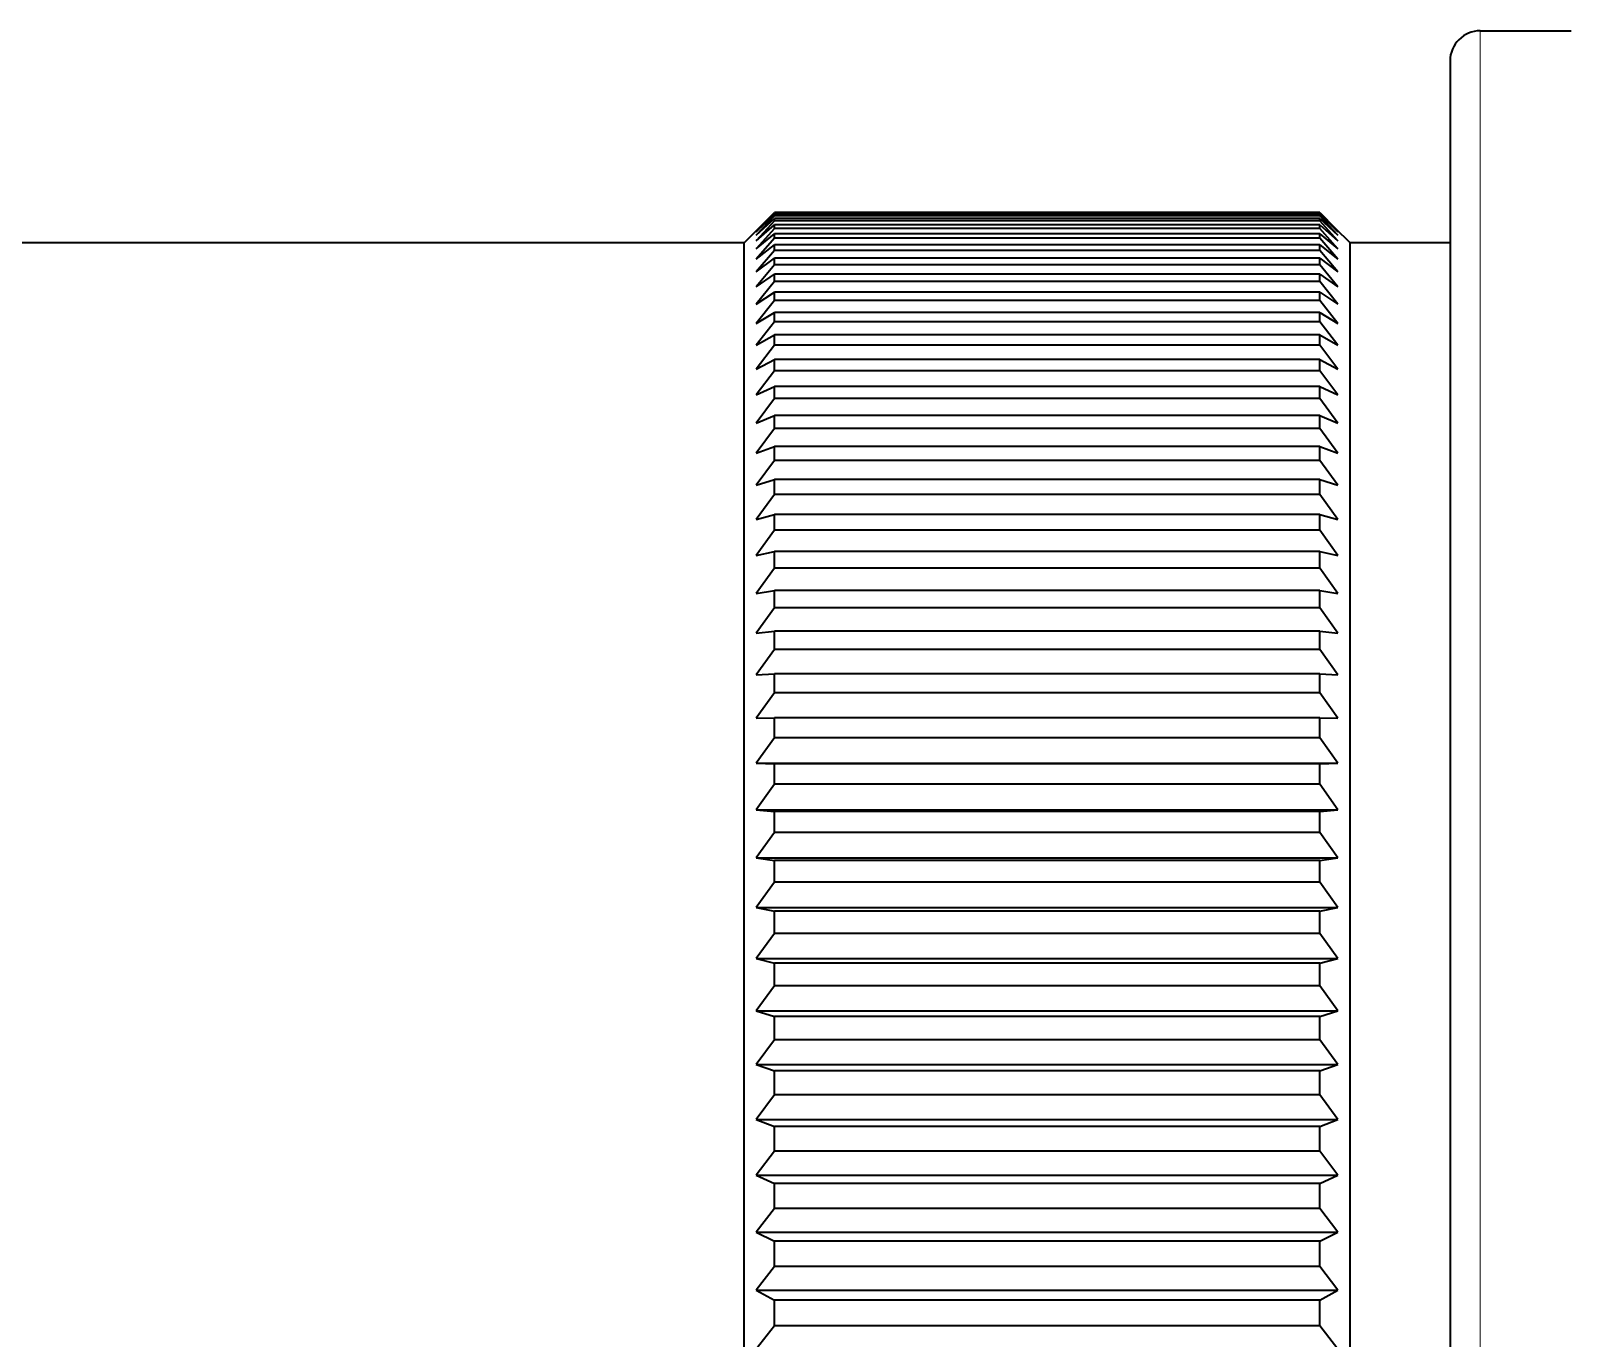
# Model space of a CAD drawing. Extents: x 23 to 417, y 3 to 294.
# Drawn here: x 327.33 to 340.04, y 217.22 to 228.01 of the extents above; entities that cross this region are included whole.
import ezdxf

# ---------------------------------------------------------------- set-up
doc = ezdxf.new("R2010")
doc.units = 0
doc.layers.get('0').update_dxf_attribs({"lineweight": 13})

# ---------------------------------------------------------------- blocks, each defined once
blk = doc.blocks.new('BLOCK4521')
at = {"color": 7, "lineweight": 13}
blk.add_line((-11.7, 31.5), (-11.7, -31.5), dxfattribs=at)
at = {"color": 7, "lineweight": 35, "ltscale": 0.0375}
blk.add_line((-11.7, 31.5), (-10.2, 31.5), dxfattribs=at)
at = {"color": 7, "lineweight": 35}
for p, q in [((-12.2, 31), (-12.2, -31)), ((-23.85, 28), (-64.182, 28)), ((-23.85, 2.62), (-23.85, 28)), ((-13.85, 2.62), (-13.85, 28))]:
    blk.add_line(p, q, dxfattribs=at)
at = {"color": 7, "lineweight": 35, "ltscale": 0.010765}
for p, q in [((-23.35, 28.491), (-23.65, 28.182)), ((-14.05, 28.182), (-14.35, 28.491))]:
    blk.add_line(p, q, dxfattribs=at)
at = {"color": 7, "lineweight": 35, "ltscale": 0.009256}
blk.add_line((-23.612, 28.238), (-23.35, 28.499), dxfattribs=at)
at = {"color": 7, "lineweight": 35, "ltscale": 0.000195912}
for p, q in [((-23.35, 28.491), (-23.35, 28.499)), ((-14.35, 28.491), (-14.35, 28.499))]:
    blk.add_line(p, q, dxfattribs=at)
at = {"color": 7, "lineweight": 35, "ltscale": 0.225}
for p, q in [((-14.35, 28.499), (-23.35, 28.499)), ((-14.35, 28.491), (-23.35, 28.491)), ((-14.35, 28.47), (-23.35, 28.47)), ((-14.35, 28.445), (-23.35, 28.445)), ((-14.35, 28.402), (-23.35, 28.402)), ((-14.35, 28.36), (-23.35, 28.36)), ((-14.35, 28.295), (-23.35, 28.295)), ((-14.35, 28.237), (-23.35, 28.237)), ((-14.35, 28.149), (-23.35, 28.149)), ((-14.35, 28.074), (-23.35, 28.074)), ((-14.35, 27.966), (-23.35, 27.966)), ((-14.35, 27.874), (-23.35, 27.874)), ((-14.35, 27.744), (-23.35, 27.744)), ((-14.35, 27.635), (-23.35, 27.635)), ((-14.35, 27.484), (-23.35, 27.484)), ((-14.35, 27.359), (-23.35, 27.359)), ((-14.35, 27.186), (-23.35, 27.186)), ((-14.35, 27.046), (-23.35, 27.046)), ((-14.35, 26.851), (-23.35, 26.851)), ((-14.35, 26.695), (-23.35, 26.695)), ((-14.35, 26.48), (-23.35, 26.48)), ((-14.35, 26.308), (-23.35, 26.308)), ((-14.35, 26.073), (-23.35, 26.073)), ((-14.35, 25.885), (-23.35, 25.885)), ((-14.35, 25.629), (-23.35, 25.629)), ((-14.35, 25.427), (-23.35, 25.427)), ((-14.35, 25.151), (-23.35, 25.151)), ((-14.35, 24.933), (-23.35, 24.933)), ((-14.35, 24.639), (-23.35, 24.639)), ((-14.35, 24.406), (-23.35, 24.406)), ((-14.35, 24.093), (-23.35, 24.093)), ((-14.35, 23.846), (-23.35, 23.846)), ((-14.35, 23.514), (-23.35, 23.514)), ((-14.35, 23.253), (-23.35, 23.253)), ((-14.35, 22.903), (-23.35, 22.903)), ((-14.35, 22.628), (-23.35, 22.628)), ((-14.35, 22.26), (-23.35, 22.26)), ((-14.35, 21.972), (-23.35, 21.972)), ((-14.35, 21.587), (-23.35, 21.587)), ((-14.35, 21.287), (-23.35, 21.287)), ((-14.35, 20.885), (-23.35, 20.885)), ((-14.35, 20.572), (-23.35, 20.572)), ((-14.35, 20.154), (-23.35, 20.154)), ((-14.35, 19.829), (-23.35, 19.829)), ((-14.35, 19.396), (-23.35, 19.396)), ((-14.35, 19.059), (-23.35, 19.059)), ((-14.35, 18.611), (-23.35, 18.611)), ((-14.35, 18.263), (-23.35, 18.263)), ((-14.35, 17.801), (-23.35, 17.801)), ((-14.35, 17.442), (-23.35, 17.442)), ((-14.35, 16.966), (-23.35, 16.966)), ((-14.35, 16.597), (-23.35, 16.597)), ((-14.35, 16.108), (-23.35, 16.108)), ((-14.35, 15.73), (-23.35, 15.73)), ((-14.35, 15.228), (-23.35, 15.228)), ((-14.35, 14.841), (-23.35, 14.841)), ((-14.35, 14.328), (-23.35, 14.328)), ((-14.35, 13.932), (-23.35, 13.932)), ((-14.35, 13.408), (-23.35, 13.408)), ((-14.35, 13.003), (-23.35, 13.003)), ((-14.35, 12.469), (-23.35, 12.469)), ((-14.35, 12.057), (-23.35, 12.057)), ((-14.35, 11.514), (-23.35, 11.514)), ((-14.35, 11.095), (-23.35, 11.095)), ((-14.35, 10.543), (-23.35, 10.543)), ((-14.35, 10.117), (-23.35, 10.117))]:
    blk.add_line(p, q, dxfattribs=at)
at = {"color": 7, "lineweight": 35, "ltscale": 0.009247}
blk.add_line((-14.35, 28.499), (-14.088, 28.238), dxfattribs=at)
at = {"color": 7, "lineweight": 35, "ltscale": 0.0084}
for p, q in [((-23.85, 28), (-23.612, 28.238)), ((-13.85, 28), (-14.088, 28.238))]:
    blk.add_line(p, q, dxfattribs=at)
at = {"color": 7, "lineweight": 35, "ltscale": 0.01039}
for p, q in [((-23.65, 28.182), (-23.35, 28.47)), ((-14.35, 28.47), (-14.05, 28.182))]:
    blk.add_line(p, q, dxfattribs=at)
at = {"color": 7, "lineweight": 35, "ltscale": 0.010953}
for p, q in [((-23.35, 28.445), (-23.65, 28.126)), ((-14.05, 28.126), (-14.35, 28.445))]:
    blk.add_line(p, q, dxfattribs=at)
at = {"color": 7, "lineweight": 35, "ltscale": 0.010191}
for p, q in [((-23.65, 28.126), (-23.35, 28.402)), ((-14.35, 28.402), (-14.05, 28.126))]:
    blk.add_line(p, q, dxfattribs=at)
at = {"color": 7, "lineweight": 35, "ltscale": 0.011136}
for p, q in [((-23.35, 28.36), (-23.65, 28.031)), ((-14.05, 28.031), (-14.35, 28.36))]:
    blk.add_line(p, q, dxfattribs=at)
at = {"color": 7, "lineweight": 35, "ltscale": 0.009991}
for p, q in [((-23.65, 28.031), (-23.35, 28.295)), ((-14.35, 28.295), (-14.05, 28.031))]:
    blk.add_line(p, q, dxfattribs=at)
at = {"color": 7, "lineweight": 35, "ltscale": 0.011314}
for p, q in [((-23.35, 28.237), (-23.65, 27.898)), ((-14.05, 27.898), (-14.35, 28.237))]:
    blk.add_line(p, q, dxfattribs=at)
at = {"color": 7, "lineweight": 35, "ltscale": 0.000617394}
for p, q in [((-23.35, 28.445), (-23.35, 28.47)), ((-14.35, 28.445), (-14.35, 28.47))]:
    blk.add_line(p, q, dxfattribs=at)
at = {"color": 7, "lineweight": 35, "ltscale": 0.001038}
for p, q in [((-23.35, 28.36), (-23.35, 28.402)), ((-14.35, 28.36), (-14.35, 28.402))]:
    blk.add_line(p, q, dxfattribs=at)
at = {"color": 7, "lineweight": 35, "ltscale": 0.001457}
for p, q in [((-23.35, 28.237), (-23.35, 28.295)), ((-14.35, 28.237), (-14.35, 28.295))]:
    blk.add_line(p, q, dxfattribs=at)
at = {"color": 7, "lineweight": 35, "ltscale": 0.00979}
for p, q in [((-23.65, 27.898), (-23.35, 28.149)), ((-14.35, 28.149), (-14.05, 27.898))]:
    blk.add_line(p, q, dxfattribs=at)
at = {"color": 7, "lineweight": 35, "ltscale": 0.011484}
for p, q in [((-23.35, 28.074), (-23.65, 27.727)), ((-14.05, 27.727), (-14.35, 28.074))]:
    blk.add_line(p, q, dxfattribs=at)
at = {"color": 7, "lineweight": 35, "ltscale": 0.001874}
for p, q in [((-23.35, 28.074), (-23.35, 28.149)), ((-14.35, 28.074), (-14.35, 28.149))]:
    blk.add_line(p, q, dxfattribs=at)
at = {"color": 7, "lineweight": 35, "ltscale": 0.04125}
blk.add_line((-12.2, 28), (-13.85, 28), dxfattribs=at)
at = {"color": 7, "lineweight": 35, "ltscale": 0.009589}
for p, q in [((-23.65, 27.727), (-23.35, 27.966)), ((-14.35, 27.966), (-14.05, 27.727))]:
    blk.add_line(p, q, dxfattribs=at)
at = {"color": 7, "lineweight": 35, "ltscale": 0.011648}
for p, q in [((-23.35, 27.874), (-23.65, 27.518)), ((-14.05, 27.518), (-14.35, 27.874))]:
    blk.add_line(p, q, dxfattribs=at)
at = {"color": 7, "lineweight": 35, "ltscale": 0.009389}
for p, q in [((-23.65, 27.518), (-23.35, 27.744)), ((-14.35, 27.744), (-14.05, 27.518))]:
    blk.add_line(p, q, dxfattribs=at)
at = {"color": 7, "lineweight": 35, "ltscale": 0.002289}
for p, q in [((-23.35, 27.874), (-23.35, 27.966)), ((-14.35, 27.874), (-14.35, 27.966))]:
    blk.add_line(p, q, dxfattribs=at)
at = {"color": 7, "lineweight": 35, "ltscale": 0.002701}
for p, q in [((-23.35, 27.635), (-23.35, 27.744)), ((-14.35, 27.635), (-14.35, 27.744))]:
    blk.add_line(p, q, dxfattribs=at)
at = {"color": 7, "lineweight": 35, "ltscale": 0.011804}
for p, q in [((-23.35, 27.635), (-23.65, 27.271)), ((-14.05, 27.271), (-14.35, 27.635))]:
    blk.add_line(p, q, dxfattribs=at)
at = {"color": 7, "lineweight": 35, "ltscale": 0.009193}
for p, q in [((-23.65, 27.271), (-23.35, 27.484)), ((-14.35, 27.484), (-14.05, 27.271))]:
    blk.add_line(p, q, dxfattribs=at)
at = {"color": 7, "lineweight": 35, "ltscale": 0.003109}
for p, q in [((-23.35, 27.359), (-23.35, 27.484)), ((-14.35, 27.359), (-14.35, 27.484))]:
    blk.add_line(p, q, dxfattribs=at)
at = {"color": 7, "lineweight": 35, "ltscale": 0.011951}
for p, q in [((-23.35, 27.359), (-23.65, 26.987)), ((-14.05, 26.987), (-14.35, 27.359))]:
    blk.add_line(p, q, dxfattribs=at)
at = {"color": 7, "lineweight": 35, "ltscale": 0.009}
for p, q in [((-23.65, 26.987), (-23.35, 27.186)), ((-14.35, 27.186), (-14.05, 26.987))]:
    blk.add_line(p, q, dxfattribs=at)
at = {"color": 7, "lineweight": 35, "ltscale": 0.01209}
for p, q in [((-23.35, 27.046), (-23.65, 26.666)), ((-14.05, 26.666), (-14.35, 27.046))]:
    blk.add_line(p, q, dxfattribs=at)
at = {"color": 7, "lineweight": 35, "ltscale": 0.003512}
for p, q in [((-23.35, 27.046), (-23.35, 27.186)), ((-14.35, 27.046), (-14.35, 27.186))]:
    blk.add_line(p, q, dxfattribs=at)
at = {"color": 7, "lineweight": 35, "ltscale": 0.008813}
for p, q in [((-23.65, 26.666), (-23.35, 26.851)), ((-14.35, 26.851), (-14.05, 26.666))]:
    blk.add_line(p, q, dxfattribs=at)
at = {"color": 7, "lineweight": 35, "ltscale": 0.003911}
for p, q in [((-23.35, 26.695), (-23.35, 26.851)), ((-14.35, 26.695), (-14.35, 26.851))]:
    blk.add_line(p, q, dxfattribs=at)
at = {"color": 7, "lineweight": 35, "ltscale": 0.012219}
for p, q in [((-23.35, 26.695), (-23.65, 26.309)), ((-14.05, 26.309), (-14.35, 26.695))]:
    blk.add_line(p, q, dxfattribs=at)
at = {"color": 7, "lineweight": 35, "ltscale": 0.008633}
for p, q in [((-23.65, 26.309), (-23.35, 26.48)), ((-14.35, 26.48), (-14.05, 26.309))]:
    blk.add_line(p, q, dxfattribs=at)
at = {"color": 7, "lineweight": 35, "ltscale": 0.004304}
for p, q in [((-23.35, 26.308), (-23.35, 26.48)), ((-14.35, 26.308), (-14.35, 26.48))]:
    blk.add_line(p, q, dxfattribs=at)
at = {"color": 7, "lineweight": 35, "ltscale": 0.012339}
for p, q in [((-23.35, 26.308), (-23.65, 25.916)), ((-14.05, 25.916), (-14.35, 26.308))]:
    blk.add_line(p, q, dxfattribs=at)
at = {"color": 7, "lineweight": 35, "ltscale": 0.00846}
for p, q in [((-23.65, 25.916), (-23.35, 26.073)), ((-14.35, 26.073), (-14.05, 25.916))]:
    blk.add_line(p, q, dxfattribs=at)
at = {"color": 7, "lineweight": 35, "ltscale": 0.004692}
for p, q in [((-23.35, 25.885), (-23.35, 26.073)), ((-14.35, 25.885), (-14.35, 26.073))]:
    blk.add_line(p, q, dxfattribs=at)
at = {"color": 7, "lineweight": 35, "ltscale": 0.012449}
for p, q in [((-23.35, 25.885), (-23.65, 25.487)), ((-14.05, 25.487), (-14.35, 25.885))]:
    blk.add_line(p, q, dxfattribs=at)
at = {"color": 7, "lineweight": 35, "ltscale": 0.008298}
for p, q in [((-23.65, 25.487), (-23.35, 25.629)), ((-14.35, 25.629), (-14.05, 25.487))]:
    blk.add_line(p, q, dxfattribs=at)
at = {"color": 7, "lineweight": 35, "ltscale": 0.012548}
for p, q in [((-23.35, 25.427), (-23.65, 25.024)), ((-14.05, 25.024), (-14.35, 25.427))]:
    blk.add_line(p, q, dxfattribs=at)
at = {"color": 7, "lineweight": 35, "ltscale": 0.005073}
for p, q in [((-23.35, 25.427), (-23.35, 25.629)), ((-14.35, 25.427), (-14.35, 25.629))]:
    blk.add_line(p, q, dxfattribs=at)
at = {"color": 7, "lineweight": 35, "ltscale": 0.008147}
for p, q in [((-23.65, 25.024), (-23.35, 25.151)), ((-14.35, 25.151), (-14.05, 25.024))]:
    blk.add_line(p, q, dxfattribs=at)
at = {"color": 7, "lineweight": 35, "ltscale": 0.012637}
for p, q in [((-23.35, 24.933), (-23.65, 24.527)), ((-14.05, 24.527), (-14.35, 24.933))]:
    blk.add_line(p, q, dxfattribs=at)
at = {"color": 7, "lineweight": 35, "ltscale": 0.005447}
for p, q in [((-23.35, 24.933), (-23.35, 25.151)), ((-14.35, 24.933), (-14.35, 25.151))]:
    blk.add_line(p, q, dxfattribs=at)
at = {"color": 7, "lineweight": 35, "ltscale": 0.008008}
for p, q in [((-23.65, 24.527), (-23.35, 24.639)), ((-14.35, 24.639), (-14.05, 24.527))]:
    blk.add_line(p, q, dxfattribs=at)
at = {"color": 7, "lineweight": 35, "ltscale": 0.005814}
for p, q in [((-23.35, 24.406), (-23.35, 24.639)), ((-14.35, 24.406), (-14.35, 24.639))]:
    blk.add_line(p, q, dxfattribs=at)
at = {"color": 7, "lineweight": 35, "ltscale": 0.012715}
for p, q in [((-23.35, 24.406), (-23.65, 23.996)), ((-14.05, 23.996), (-14.35, 24.406))]:
    blk.add_line(p, q, dxfattribs=at)
at = {"color": 7, "lineweight": 35, "ltscale": 0.007884}
for p, q in [((-23.65, 23.996), (-23.35, 24.093)), ((-14.35, 24.093), (-14.05, 23.996))]:
    blk.add_line(p, q, dxfattribs=at)
at = {"color": 7, "lineweight": 35, "ltscale": 0.006173}
for p, q in [((-23.35, 23.846), (-23.35, 24.093)), ((-14.35, 23.846), (-14.35, 24.093))]:
    blk.add_line(p, q, dxfattribs=at)
at = {"color": 7, "lineweight": 35, "ltscale": 0.012782}
for p, q in [((-23.35, 23.846), (-23.65, 23.432)), ((-14.05, 23.432), (-14.35, 23.846))]:
    blk.add_line(p, q, dxfattribs=at)
at = {"color": 7, "lineweight": 35, "ltscale": 0.007775}
for p, q in [((-23.65, 23.432), (-23.35, 23.514)), ((-14.35, 23.514), (-14.05, 23.432))]:
    blk.add_line(p, q, dxfattribs=at)
at = {"color": 7, "lineweight": 35, "ltscale": 0.006524}
for p, q in [((-23.35, 23.253), (-23.35, 23.514)), ((-14.35, 23.253), (-14.35, 23.514))]:
    blk.add_line(p, q, dxfattribs=at)
at = {"color": 7, "lineweight": 35, "ltscale": 0.012838}
for p, q in [((-23.35, 23.253), (-23.65, 22.836)), ((-14.05, 22.836), (-14.35, 23.253))]:
    blk.add_line(p, q, dxfattribs=at)
at = {"color": 7, "lineweight": 35, "ltscale": 0.007682}
for p, q in [((-23.65, 22.836), (-23.35, 22.903)), ((-14.35, 22.903), (-14.05, 22.836))]:
    blk.add_line(p, q, dxfattribs=at)
at = {"color": 7, "lineweight": 35, "ltscale": 0.006865}
for p, q in [((-23.35, 22.628), (-23.35, 22.903)), ((-14.35, 22.628), (-14.35, 22.903))]:
    blk.add_line(p, q, dxfattribs=at)
at = {"color": 7, "lineweight": 35, "ltscale": 0.012882}
for p, q in [((-23.35, 22.628), (-23.65, 22.209)), ((-14.05, 22.209), (-14.35, 22.628))]:
    blk.add_line(p, q, dxfattribs=at)
at = {"color": 7, "lineweight": 35, "ltscale": 0.007608}
for p, q in [((-23.65, 22.209), (-23.35, 22.26)), ((-14.35, 22.26), (-14.05, 22.209))]:
    blk.add_line(p, q, dxfattribs=at)
at = {"color": 7, "lineweight": 35, "ltscale": 0.007197}
for p, q in [((-23.35, 21.972), (-23.35, 22.26)), ((-14.35, 21.972), (-14.35, 22.26))]:
    blk.add_line(p, q, dxfattribs=at)
at = {"color": 7, "lineweight": 35, "ltscale": 0.012915}
for p, q in [((-23.35, 21.972), (-23.65, 21.552)), ((-14.05, 21.552), (-14.35, 21.972))]:
    blk.add_line(p, q, dxfattribs=at)
at = {"color": 7, "lineweight": 35, "ltscale": 0.007553}
for p, q in [((-23.65, 21.552), (-23.35, 21.587)), ((-14.35, 21.587), (-14.05, 21.552))]:
    blk.add_line(p, q, dxfattribs=at)
at = {"color": 7, "lineweight": 35, "ltscale": 0.00752}
for p, q in [((-23.35, 21.287), (-23.35, 21.587)), ((-14.35, 21.287), (-14.35, 21.587))]:
    blk.add_line(p, q, dxfattribs=at)
at = {"color": 7, "lineweight": 35, "ltscale": 0.012936}
for p, q in [((-23.35, 21.287), (-23.65, 20.865)), ((-14.05, 20.865), (-14.35, 21.287))]:
    blk.add_line(p, q, dxfattribs=at)
at = {"color": 7, "lineweight": 35, "ltscale": 0.007517}
for p, q in [((-23.65, 20.865), (-23.35, 20.885)), ((-14.35, 20.885), (-14.05, 20.865))]:
    blk.add_line(p, q, dxfattribs=at)
at = {"color": 7, "lineweight": 35, "ltscale": 0.007832}
for p, q in [((-23.35, 20.572), (-23.35, 20.885)), ((-14.35, 20.572), (-14.35, 20.885))]:
    blk.add_line(p, q, dxfattribs=at)
at = {"color": 7, "lineweight": 35, "ltscale": 0.012945}
for p, q in [((-23.35, 20.572), (-23.65, 20.15)), ((-14.05, 20.15), (-14.35, 20.572))]:
    blk.add_line(p, q, dxfattribs=at)
at = {"color": 7, "lineweight": 35, "ltscale": 0.007501}
for p, q in [((-23.65, 20.15), (-23.35, 20.154)), ((-14.35, 20.154), (-14.05, 20.15))]:
    blk.add_line(p, q, dxfattribs=at)
at = {"color": 7, "lineweight": 35, "ltscale": 0.008133}
for p, q in [((-23.35, 19.829), (-23.35, 20.154)), ((-14.35, 19.829), (-14.35, 20.154))]:
    blk.add_line(p, q, dxfattribs=at)
at = {"color": 7, "lineweight": 35, "ltscale": 0.012942}
for p, q in [((-23.35, 19.829), (-23.65, 19.407)), ((-14.05, 19.407), (-14.35, 19.829))]:
    blk.add_line(p, q, dxfattribs=at)
at = {"color": 7, "lineweight": 35, "ltscale": 0.007505}
for p, q in [((-23.65, 19.407), (-23.35, 19.396)), ((-14.35, 19.396), (-14.05, 19.407))]:
    blk.add_line(p, q, dxfattribs=at)
at = {"color": 7, "lineweight": 35, "ltscale": 0.24}
for p, q in [((-23.65, 19.407), (-14.05, 19.407)), ((-23.65, 18.638), (-14.05, 18.638)), ((-23.65, 17.843), (-14.05, 17.843)), ((-23.65, 17.024), (-14.05, 17.024)), ((-23.65, 16.181), (-14.05, 16.181)), ((-23.65, 15.317), (-14.05, 15.317)), ((-23.65, 14.432), (-14.05, 14.432)), ((-23.65, 13.526), (-14.05, 13.526)), ((-23.65, 12.603), (-14.05, 12.603)), ((-23.65, 11.662), (-14.05, 11.662)), ((-23.65, 10.705), (-14.05, 10.705))]:
    blk.add_line(p, q, dxfattribs=at)
at = {"color": 7, "lineweight": 35, "ltscale": 0.008423}
for p, q in [((-23.35, 19.059), (-23.35, 19.396)), ((-14.35, 19.059), (-14.35, 19.396))]:
    blk.add_line(p, q, dxfattribs=at)
at = {"color": 7, "lineweight": 35, "ltscale": 0.012928}
for p, q in [((-23.35, 19.059), (-23.65, 18.638)), ((-14.05, 18.638), (-14.35, 19.059))]:
    blk.add_line(p, q, dxfattribs=at)
at = {"color": 7, "lineweight": 35, "ltscale": 0.00753}
for p, q in [((-23.65, 18.638), (-23.35, 18.611)), ((-14.35, 18.611), (-14.05, 18.638))]:
    blk.add_line(p, q, dxfattribs=at)
at = {"color": 7, "lineweight": 35, "ltscale": 0.008702}
for p, q in [((-23.35, 18.263), (-23.35, 18.611)), ((-14.35, 18.263), (-14.35, 18.611))]:
    blk.add_line(p, q, dxfattribs=at)
at = {"color": 7, "lineweight": 35, "ltscale": 0.012902}
for p, q in [((-23.35, 18.263), (-23.65, 17.843)), ((-14.05, 17.843), (-14.35, 18.263))]:
    blk.add_line(p, q, dxfattribs=at)
at = {"color": 7, "lineweight": 35, "ltscale": 0.007574}
for p, q in [((-23.65, 17.843), (-23.35, 17.801)), ((-14.35, 17.801), (-14.05, 17.843))]:
    blk.add_line(p, q, dxfattribs=at)
at = {"color": 7, "lineweight": 35, "ltscale": 0.008969}
for p, q in [((-23.35, 17.442), (-23.35, 17.801)), ((-14.35, 17.442), (-14.35, 17.801))]:
    blk.add_line(p, q, dxfattribs=at)
at = {"color": 7, "lineweight": 35, "ltscale": 0.012865}
for p, q in [((-23.35, 17.442), (-23.65, 17.024)), ((-14.05, 17.024), (-14.35, 17.442))]:
    blk.add_line(p, q, dxfattribs=at)
at = {"color": 7, "lineweight": 35, "ltscale": 0.007638}
for p, q in [((-23.65, 17.024), (-23.35, 16.966)), ((-14.35, 16.966), (-14.05, 17.024))]:
    blk.add_line(p, q, dxfattribs=at)
at = {"color": 7, "lineweight": 35, "ltscale": 0.009223}
for p, q in [((-23.35, 16.597), (-23.35, 16.966)), ((-14.35, 16.597), (-14.35, 16.966))]:
    blk.add_line(p, q, dxfattribs=at)
at = {"color": 7, "lineweight": 35, "ltscale": 0.012815}
for p, q in [((-23.35, 16.597), (-23.65, 16.181)), ((-14.05, 16.181), (-14.35, 16.597))]:
    blk.add_line(p, q, dxfattribs=at)
at = {"color": 7, "lineweight": 35, "ltscale": 0.00772}
for p, q in [((-23.65, 16.181), (-23.35, 16.108)), ((-14.35, 16.108), (-14.05, 16.181))]:
    blk.add_line(p, q, dxfattribs=at)
at = {"color": 7, "lineweight": 35, "ltscale": 0.009465}
for p, q in [((-23.35, 15.73), (-23.35, 16.108)), ((-14.35, 15.73), (-14.35, 16.108))]:
    blk.add_line(p, q, dxfattribs=at)
at = {"color": 7, "lineweight": 35, "ltscale": 0.012755}
for p, q in [((-23.35, 15.73), (-23.65, 15.317)), ((-14.05, 15.317), (-14.35, 15.73))]:
    blk.add_line(p, q, dxfattribs=at)
at = {"color": 7, "lineweight": 35, "ltscale": 0.007819}
for p, q in [((-23.65, 15.317), (-23.35, 15.228)), ((-14.35, 15.228), (-14.05, 15.317))]:
    blk.add_line(p, q, dxfattribs=at)
at = {"color": 7, "lineweight": 35, "ltscale": 0.009695}
for p, q in [((-23.35, 14.841), (-23.35, 15.228)), ((-14.35, 14.841), (-14.35, 15.228))]:
    blk.add_line(p, q, dxfattribs=at)
at = {"color": 7, "lineweight": 35, "ltscale": 0.012683}
for p, q in [((-23.35, 14.841), (-23.65, 14.432)), ((-14.05, 14.432), (-14.35, 14.841))]:
    blk.add_line(p, q, dxfattribs=at)
at = {"color": 7, "lineweight": 35, "ltscale": 0.007935}
for p, q in [((-23.65, 14.432), (-23.35, 14.328)), ((-14.35, 14.328), (-14.05, 14.432))]:
    blk.add_line(p, q, dxfattribs=at)
at = {"color": 7, "lineweight": 35, "ltscale": 0.00991}
for p, q in [((-23.35, 13.932), (-23.35, 14.328)), ((-14.35, 13.932), (-14.35, 14.328))]:
    blk.add_line(p, q, dxfattribs=at)
at = {"color": 7, "lineweight": 35, "ltscale": 0.012601}
for p, q in [((-23.35, 13.932), (-23.65, 13.526)), ((-14.05, 13.526), (-14.35, 13.932))]:
    blk.add_line(p, q, dxfattribs=at)
at = {"color": 7, "lineweight": 35, "ltscale": 0.008066}
for p, q in [((-23.65, 13.526), (-23.35, 13.408)), ((-14.35, 13.408), (-14.05, 13.526))]:
    blk.add_line(p, q, dxfattribs=at)
at = {"color": 7, "lineweight": 35, "ltscale": 0.010113}
for p, q in [((-23.35, 13.003), (-23.35, 13.408)), ((-14.35, 13.003), (-14.35, 13.408))]:
    blk.add_line(p, q, dxfattribs=at)
at = {"color": 7, "lineweight": 35, "ltscale": 0.012507}
for p, q in [((-23.35, 13.003), (-23.65, 12.603)), ((-14.05, 12.603), (-14.35, 13.003))]:
    blk.add_line(p, q, dxfattribs=at)
at = {"color": 7, "lineweight": 35, "ltscale": 0.00821}
for p, q in [((-23.65, 12.603), (-23.35, 12.469)), ((-14.35, 12.469), (-14.05, 12.603))]:
    blk.add_line(p, q, dxfattribs=at)
at = {"color": 7, "lineweight": 35, "ltscale": 0.010301}
for p, q in [((-23.35, 12.057), (-23.35, 12.469)), ((-14.35, 12.057), (-14.35, 12.469))]:
    blk.add_line(p, q, dxfattribs=at)
at = {"color": 7, "lineweight": 35, "ltscale": 0.012403}
for p, q in [((-23.35, 12.057), (-23.65, 11.662)), ((-14.05, 11.662), (-14.35, 12.057))]:
    blk.add_line(p, q, dxfattribs=at)
at = {"color": 7, "lineweight": 35, "ltscale": 0.008366}
for p, q in [((-23.65, 11.662), (-23.35, 11.514)), ((-14.35, 11.514), (-14.05, 11.662))]:
    blk.add_line(p, q, dxfattribs=at)
at = {"color": 7, "lineweight": 35, "ltscale": 0.010476}
for p, q in [((-23.35, 11.095), (-23.35, 11.514)), ((-14.35, 11.095), (-14.35, 11.514))]:
    blk.add_line(p, q, dxfattribs=at)
at = {"color": 7, "lineweight": 35, "ltscale": 0.012289}
for p, q in [((-23.35, 11.095), (-23.65, 10.705)), ((-14.05, 10.705), (-14.35, 11.095))]:
    blk.add_line(p, q, dxfattribs=at)
at = {"color": 7, "lineweight": 35, "ltscale": 0.008533}
for p, q in [((-23.65, 10.705), (-23.35, 10.543)), ((-14.35, 10.543), (-14.05, 10.705))]:
    blk.add_line(p, q, dxfattribs=at)
at = {"color": 7, "lineweight": 35, "ltscale": 0.010636}
for p, q in [((-23.35, 10.117), (-23.35, 10.543)), ((-14.35, 10.117), (-14.35, 10.543))]:
    blk.add_line(p, q, dxfattribs=at)
at = {"color": 7, "lineweight": 35, "ltscale": 0.012165}
for p, q in [((-23.35, 10.117), (-23.65, 9.734)), ((-14.05, 9.734), (-14.35, 10.117))]:
    blk.add_line(p, q, dxfattribs=at)
at = {"color": 7, "lineweight": 35}
blk.add_arc((-11.7, 31), 0.5, 90, 180, dxfattribs=at)

msp = doc.modelspace()

# ---------------------------------------------------------------- block references
at = {"lineweight": 0, "xscale": 0.5, "yscale": 0.5, "zscale": 0.5}
msp.add_blockref('BLOCK4521', (345.1414, 212.2613), dxfattribs=at)

doc.saveas('drawing.dxf')
